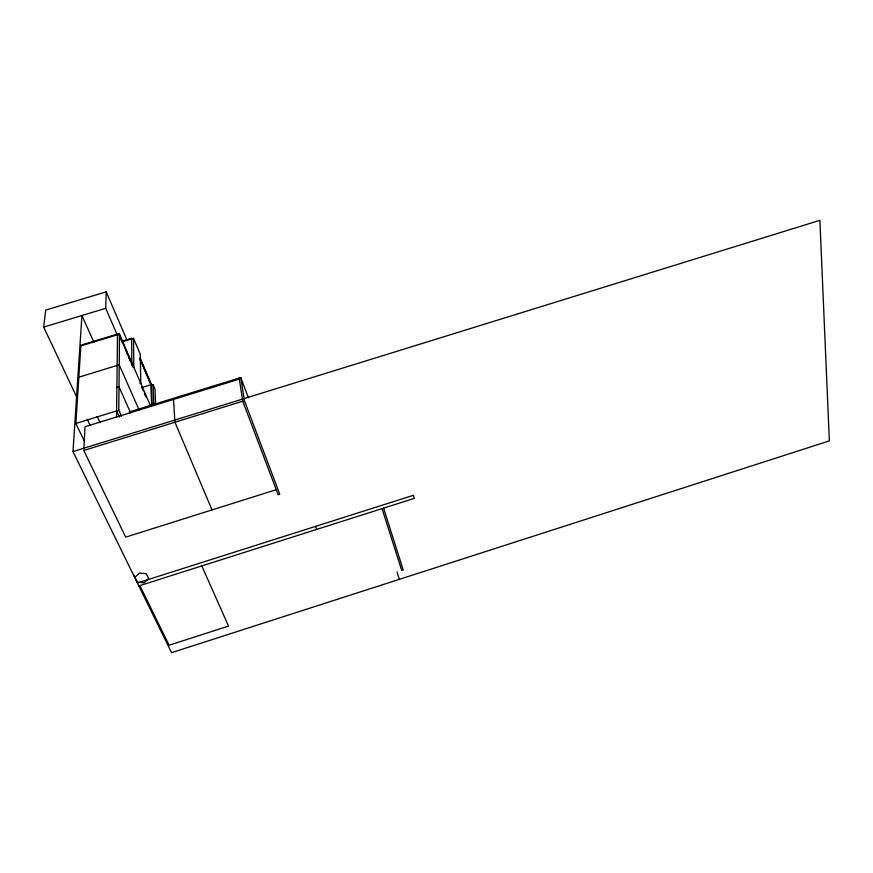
<?xml version="1.0" encoding="UTF-8"?>
<svg xmlns="http://www.w3.org/2000/svg" width="873" height="873" viewBox="0 0 873 873"><rect width="100%" height="100%" fill="white"/><g stroke="black" fill="none" stroke-linecap="round" stroke-linejoin="round"><path stroke-width="1.31" d="M121.587 416.421L118.793 410.234L119.492 334.163L80.851 345.915M118.793 334.37L118.804 333.639L80.905 345.162L75.853 423.47L84.605 441.673M116.524 416.999L117.506 334.763M117.309 335.025L105.709 308.322L106.211 291.833L45.712 310.09L43.65 327.102L77.381 398.448M83.841 449.148L85.019 426.722L239.311 379.122M72.983 451.603L819.889 220.323L829.35 440.887L171.566 652.677L72.983 451.603L81.931 315.513L93.88 342.151M134.955 577.304L139.429 573.07L146.271 573.714L148.606 578.559L144.143 582.76L137.323 582.149L133.875 575.242M138.84 585.936L414.304 498.374L413.387 495.307L137.399 582.978M276.25 489.688L125.679 537.124L83.775 450.468L244.44 400.696L279.753 494.216L278.149 494.718L242.749 401.22M116.873 387.481L119.001 386.826L130.579 412.787M141.972 387.536L150.909 384.786L139.942 359.141M152.142 404.919L151.455 385.277L153.091 384.775L155.012 389.282L155.601 404.188M75.853 423.47L118.793 410.234M248.336 397.728L240.784 377.572L129.357 411.947L129.357 413.038M78.843 377.169L119.208 364.816L139.309 410.474M121.718 341.223L131.637 338.2L131.867 364.467M121.707 341.921L133.504 338.331L140.204 354.067L140.815 383.433L140.138 383.64L140.127 382.876M43.65 327.102L105.709 308.322M139.898 585.597L169.078 645.223L228.54 626.105L201.805 565.922M87.278 419.356L90.181 425.511M97.165 416.454L100.024 422.597M116.6 410.91L119.405 417.098M118.804 333.639L133.154 367.522L133.831 367.315L133.504 338.331M119.863 336.825L121.456 340.514M126.236 351.557L127.305 354.012M128.898 357.701L129.968 360.156M131.561 363.834L132.62 366.289M141.71 387.263L143.281 390.886M144.318 393.297L145.889 396.92M119.492 334.163L150.734 406.371M106.211 291.833L127.131 340.481M140.117 358.05L151.76 385.331M139.931 358.301L151.455 385.277M174.949 422.226L212.019 509.93M315.568 526.375L316.67 529.409M396.975 571.946L399.354 579.334M383.585 508.141L403.195 569.949L401.711 570.418L382.047 508.632M240.784 377.572L244.233 399.419M239.147 378.074L242.552 399.921M173.498 399.419L174.862 420.884M153.091 384.775L153.812 404.406M150.909 384.786L151.596 404.996M137.312 581.505L137.323 582.149"/></g></svg>
